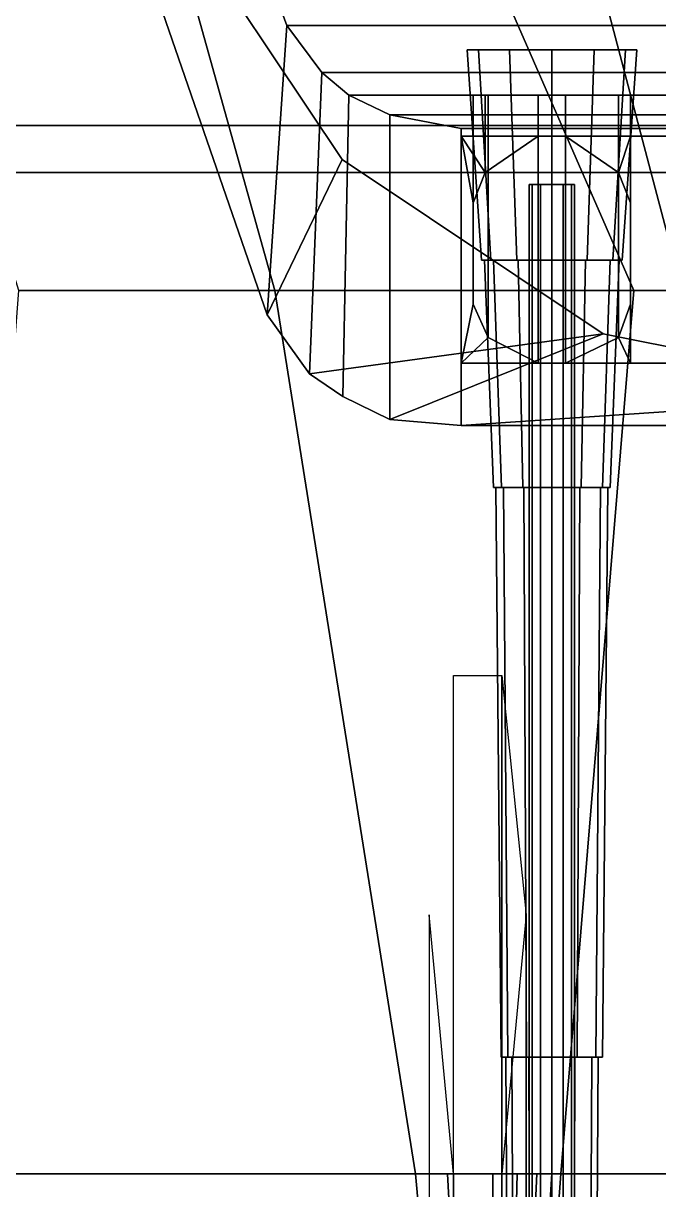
# Model space of a CAD drawing. Header units: millimetres. Extents: x -15 to 15, y -108 to 101.
# Drawn here: x -5.86 to -1.67, y -56.44 to -48.75 of the extents above; entities that cross this region are included whole.
import ezdxf

# ---------------------------------------------------------------- set-up
doc = ezdxf.new("R2010")
doc.units = ezdxf.units.MM
for name, color, linetype in [('citadelle', 3, 'Continuous'), ('gun', 1, 'Continuous'), ('railings', 6, 'Continuous'), ('superstructure', 4, 'Continuous'), ('turret', 2, 'Continuous')]:
    doc.layers.add(name, color=color, linetype=linetype)

msp = doc.modelspace()

# ---------------------------------------------------------------- linework, layer by layer
for points in [[(-7.690000000000004, -44.67, -6.579999999999864), (-5.830000000000019, -44.67, -7.559999999999884), (-4.199999999999997, -50.51, -7.180000000000045), (-5.889999999999994, -50.51, -6.349999999999917)], [(-5.830000000000019, -44.67, -7.559999999999884), (-4.380000000000002, -44.67, -8.170000000000009), (-1.83000000000002, -50.51, -8.169999999999824), (-4.199999999999997, -50.51, -7.180000000000045)], [(-4.380000000000002, -44.67, -8.170000000000009), (-3.050000000000018, -44.67, -8.630000000000045), (-1.509999999999998, -50.51, -8.359999999999879), (-1.83000000000002, -50.51, -8.169999999999824)], [(-3.050000000000018, -44.67, -8.630000000000045), (-1.990000000000016, -44.67, -8.999999999999936), (-1.030000000000009, -50.51, -8.829999999999934), (-1.509999999999998, -50.51, -8.359999999999879)], [(-1.990000000000016, -44.67, -8.999999999999936), (-1.460000000000015, -44.67, -9.209999999999972), (-0.9000000000000133, -50.51, -9.03999999999997), (-1.030000000000009, -50.51, -8.829999999999934)], [(-7.290000000000005, -49.73, 1.899999999999999), (-7.180000000000017, -68.11, 1.899999999999999), (-4.780000000000013, -74.01, 1.899999999999935), (-2.250000000000009, -76.98, 1.900000000000002)], [(-5.889999999999994, -50.51, -6.349999999999917), (-4.199999999999997, -50.51, -7.180000000000045), (-3.270000000000019, -56.34, -6.240000000000003), (-6.330000000000021, -56.34, -4.629999999999868)], [(-4.199999999999997, -50.51, -7.180000000000045), (-1.83000000000002, -50.51, -8.169999999999824), (-2.310000000000011, -56.34, -6.640000000000096), (-3.270000000000019, -56.34, -6.240000000000003)], [(-1.83000000000002, -50.51, -8.169999999999824), (-1.509999999999998, -50.51, -8.359999999999879), (-1.29, -56.34, -7.120000000000114), (-2.310000000000011, -56.34, -6.640000000000096)], [(-8.040000000000001, -56.34, -3.259999999999977), (-6.330000000000021, -56.34, -4.629999999999868), (-4.650000000000015, -62.23, -4.11999999999999), (-6.150000000000015, -62.23, -3.259999999999863)], [(-6.330000000000021, -56.34, -4.629999999999868), (-3.270000000000019, -56.34, -6.240000000000003), (-2.740000000000018, -62.23, -5.039999999999836), (-4.650000000000015, -62.23, -4.11999999999999)], [(-3.270000000000019, -56.34, -6.240000000000003), (-3.060000000000011, -56.34, -6.180000000000057), (-2.740000000000018, -62.23, -5.039999999999836)], [(-3.270000000000019, -56.34, -6.240000000000003), (-2.310000000000011, -56.34, -6.640000000000096), (-2.370000000000013, -56.34, -6.480000000000014), (-3.060000000000011, -56.34, -6.180000000000057)], [(-3.060000000000011, -56.34, -6.180000000000057), (-2.759999999999999, -56.34, -6.180000000000057), (-2.740000000000018, -62.23, -5.039999999999836)], [(-3.060000000000011, -56.34, -6.180000000000057), (-2.370000000000013, -56.34, -6.480000000000014), (-2.470000000000007, -56.34, -6.339999999999912), (-2.759999999999999, -56.34, -6.180000000000057)], [(-2.759999999999999, -56.34, -6.180000000000057), (-2.600000000000003, -56.34, -6.240000000000003), (-2.740000000000018, -62.23, -5.039999999999836)], [(-2.759999999999999, -56.34, -6.180000000000057), (-2.470000000000007, -56.34, -6.339999999999912), (-2.600000000000003, -56.34, -6.240000000000003)], [(-2.600000000000003, -56.34, -6.240000000000003), (-2.470000000000007, -56.34, -6.339999999999912), (-2.740000000000018, -62.23, -5.039999999999836)], [(-2.470000000000007, -56.34, -6.339999999999912), (-2.370000000000013, -56.34, -6.480000000000014), (-2.740000000000018, -62.23, -5.039999999999836)], [(-2.370000000000013, -56.34, -6.480000000000014), (-2.310000000000011, -56.34, -6.640000000000096), (-2.740000000000018, -62.23000000000002, -5.039999999999833), (-2.740000000000018, -62.23, -5.039999999999836)], [(-2.310000000000011, -56.34, -6.640000000000096), (-1.29, -56.34, -7.120000000000114), (-2.740000000000018, -62.23000000000002, -5.039999999999833)], [(-1.29, -56.34, -7.120000000000114), (-0.9499999999999972, -56.34, -7.309999999999934), (-1.072934980878709e-14, -62.23, -6.059999999999819), (-2.740000000000018, -62.23000000000002, -5.039999999999833)]]:
    msp.add_3dface(points)
at = {"layer": 'citadelle'}
for points in [[(8.209999999999996, -48.25, 4.589999999999996), (-8.210000000000006, -48.25, 4.589999999999993), (-7.330000000000006, -49.42, 4.589999999999993), (7.329999999999994, -49.42, 4.589999999999993)], [(7.329999999999994, -49.42, 4.589999999999996), (-7.330000000000006, -49.42, 4.589999999999993), (-7.290000000000006, -49.73, 4.589999999999993), (7.289999999999994, -49.73, 4.589999999999993)], [(-7.290000000000016, -49.73, 4.589999999999993), (-7.290000000000009, -49.73, 1.899999999999988), (-2.250000000000013, -76.98, 1.899999999999988), (-2.250000000000013, -76.98, 4.589999999999993)], [(7.289999999999982, -49.73, 4.589999999999996), (-7.289999999999991, -49.73000000000014, 4.589999999999993), (-2.250000000000013, -76.98, 4.589999999999993), (2.249999999999987, -76.98, 4.589999999999993)]]:
    msp.add_3dface(points, dxfattribs=at)
at = {"layer": 'gun'}
for points in [[(-2.854974226119302, -48.91999999999996, 6.939999999999998), (-2.930000000000013, -48.91999999999996, 6.659999999999997), (-2.835000000000015, -50.30999999999995, 6.659999999999997), (-2.77270181275977, -50.30999999999995, 6.892499999999998)], [(-2.930000000000013, -48.91999999999996, 6.659999999999997), (-2.854974226119302, -48.91999999999996, 6.38000000000001), (-2.77270181275977, -50.30999999999995, 6.427500000000009), (-2.835000000000015, -50.30999999999995, 6.659999999999997)], [(-2.650000000000012, -48.91999999999996, 7.144974226119288), (-2.854974226119302, -48.91999999999996, 6.939999999999998), (-2.77270181275977, -50.30999999999995, 6.892499999999998), (-2.602500000000013, -50.30999999999995, 7.062701812759769)], [(-2.854974226119302, -48.91999999999996, 6.38000000000001), (-2.650000000000012, -48.91999999999996, 6.175025773880719), (-2.602500000000013, -50.30999999999995, 6.257298187240238), (-2.77270181275977, -50.30999999999995, 6.427500000000009)], [(-2.370000000000011, -48.91999999999996, 7.219999999999999), (-2.650000000000012, -48.91999999999996, 7.144974226119288), (-2.602500000000013, -50.30999999999995, 7.062701812759769), (-2.370000000000012, -50.30999999999995, 7.125)], [(-2.650000000000012, -48.91999999999996, 6.175025773880719), (-2.370000000000011, -48.91999999999996, 6.100000000000009), (-2.370000000000012, -50.30999999999995, 6.195000000000007), (-2.602500000000013, -50.30999999999995, 6.257298187240238)], [(-2.09000000000001, -48.91999999999996, 7.144974226119288), (-2.370000000000011, -48.91999999999996, 7.219999999999999), (-2.370000000000012, -50.30999999999995, 7.125), (-2.13750000000001, -50.30999999999995, 7.062701812759769)], [(-2.370000000000011, -48.91999999999996, 6.100000000000009), (-2.09000000000001, -48.91999999999996, 6.175025773880719), (-2.13750000000001, -50.30999999999995, 6.257298187240238), (-2.370000000000012, -50.30999999999995, 6.195000000000007)], [(-1.885025773880719, -48.91999999999996, 6.939999999999998), (-2.09000000000001, -48.91999999999996, 7.144974226119288), (-2.13750000000001, -50.30999999999995, 7.062701812759769), (-1.967298187240253, -50.30999999999995, 6.892499999999998)], [(-2.09000000000001, -48.91999999999996, 6.175025773880719), (-1.885025773880719, -48.91999999999996, 6.38000000000001), (-1.967298187240253, -50.30999999999995, 6.427500000000009), (-2.13750000000001, -50.30999999999995, 6.257298187240238)], [(-1.810000000000008, -48.91999999999996, 6.659999999999997), (-1.885025773880719, -48.91999999999996, 6.939999999999998), (-1.967298187240253, -50.30999999999995, 6.892499999999998), (-1.905000000000008, -50.30999999999995, 6.659999999999997)], [(-1.885025773880719, -48.91999999999996, 6.38000000000001), (-1.810000000000008, -48.91999999999996, 6.659999999999997), (-1.905000000000008, -50.30999999999995, 6.659999999999997), (-1.967298187240253, -50.30999999999995, 6.427500000000009)], [(-2.520000000000017, -49.80999999999995, 6.659999999999997), (-2.49990381056768, -49.80999999999995, 6.734999999999999), (-2.499903810567682, -59.80999999999995, 6.734999999999999), (-2.520000000000019, -59.80999999999995, 6.659999999999997)], [(-2.49990381056768, -49.80999999999995, 6.585000000000008), (-2.520000000000017, -49.80999999999995, 6.659999999999997), (-2.520000000000019, -59.80999999999995, 6.659999999999997), (-2.499903810567682, -59.80999999999995, 6.585000000000008)], [(-2.49990381056768, -49.80999999999995, 6.734999999999999), (-2.445000000000014, -49.80999999999995, 6.789903810567665), (-2.445000000000016, -59.80999999999995, 6.789903810567665), (-2.499903810567682, -59.80999999999995, 6.734999999999999)], [(-2.445000000000014, -49.80999999999995, 6.530096189432342), (-2.49990381056768, -49.80999999999995, 6.585000000000008), (-2.499903810567682, -59.80999999999995, 6.585000000000008), (-2.445000000000016, -59.80999999999995, 6.530096189432342)], [(-2.445000000000014, -49.80999999999995, 6.789903810567665), (-2.370000000000011, -49.80999999999995, 6.810000000000002), (-2.370000000000013, -59.80999999999995, 6.810000000000002), (-2.445000000000016, -59.80999999999995, 6.789903810567665)], [(-2.370000000000011, -49.80999999999995, 6.510000000000005), (-2.445000000000014, -49.80999999999995, 6.530096189432342), (-2.445000000000016, -59.80999999999995, 6.530096189432342), (-2.370000000000013, -59.80999999999995, 6.510000000000005)], [(-2.370000000000011, -49.80999999999995, 6.810000000000002), (-2.295000000000008, -49.80999999999995, 6.789903810567665), (-2.295000000000011, -59.80999999999995, 6.789903810567665), (-2.370000000000013, -59.80999999999995, 6.810000000000002)], [(-2.295000000000008, -49.80999999999995, 6.530096189432342), (-2.370000000000011, -49.80999999999995, 6.510000000000005), (-2.370000000000013, -59.80999999999995, 6.510000000000005), (-2.295000000000011, -59.80999999999995, 6.530096189432342)], [(-2.240096189432343, -49.80999999999995, 6.585000000000008), (-2.295000000000008, -49.80999999999995, 6.530096189432342), (-2.295000000000011, -59.80999999999995, 6.530096189432342), (-2.240096189432345, -59.80999999999995, 6.585000000000008)], [(-2.295000000000008, -49.80999999999995, 6.789903810567665), (-2.240096189432343, -49.80999999999995, 6.734999999999999), (-2.240096189432345, -59.80999999999995, 6.734999999999999), (-2.295000000000011, -59.80999999999995, 6.789903810567665)], [(-2.220000000000006, -49.80999999999995, 6.659999999999997), (-2.240096189432343, -49.80999999999995, 6.585000000000008), (-2.240096189432345, -59.80999999999995, 6.585000000000008), (-2.220000000000008, -59.80999999999995, 6.659999999999997)], [(-2.240096189432343, -49.80999999999995, 6.734999999999999), (-2.220000000000006, -49.80999999999995, 6.659999999999997), (-2.220000000000008, -59.80999999999995, 6.659999999999997), (-2.240096189432345, -59.80999999999995, 6.734999999999999)], [(-2.815000000000005, -50.30999999999995, 6.659999999999997), (-2.755381304684086, -50.30999999999995, 6.882500000000007), (-2.77270181275977, -50.30999999999995, 6.892499999999998), (-2.835000000000015, -50.30999999999995, 6.659999999999997)], [(-2.755381304684086, -50.30999999999995, 6.4375), (-2.815000000000019, -50.30999999999995, 6.659999999999997), (-2.835000000000001, -50.30999999999995, 6.659999999999997), (-2.772701812759784, -50.30999999999995, 6.427499999999995)], [(-2.755381304684086, -50.30999999999995, 6.882500000000007), (-2.815000000000005, -50.30999999999995, 6.659999999999997), (-2.755000000000017, -51.80999999999995, 6.659999999999997), (-2.703419780457018, -51.80999999999995, 6.852500000000006)], [(-2.815000000000005, -50.30999999999995, 6.659999999999997), (-2.755381304684086, -50.30999999999995, 6.4375), (-2.703419780457018, -51.80999999999995, 6.467500000000001), (-2.755000000000017, -51.80999999999995, 6.659999999999997)], [(-2.755381304684086, -50.30999999999995, 6.882499999999993), (-2.592500000000022, -50.30999999999995, 7.045381304684071), (-2.602500000000013, -50.30999999999995, 7.062701812759755), (-2.772701812759784, -50.30999999999995, 6.892499999999998)], [(-2.592500000000008, -50.30999999999995, 6.274618695315922), (-2.755381304684086, -50.30999999999995, 6.437499999999986), (-2.77270181275977, -50.30999999999995, 6.427499999999995), (-2.602500000000013, -50.30999999999995, 6.257298187240224)], [(-2.592500000000008, -50.30999999999995, 7.045381304684085), (-2.755381304684086, -50.30999999999995, 6.882500000000007), (-2.703419780457018, -51.80999999999995, 6.852500000000006), (-2.562500000000007, -51.80999999999995, 6.993419780457018)], [(-2.755381304684086, -50.30999999999995, 6.4375), (-2.592500000000008, -50.30999999999995, 6.274618695315922), (-2.562500000000007, -51.80999999999995, 6.32658021954299), (-2.703419780457018, -51.80999999999995, 6.467500000000001)], [(-2.592500000000008, -50.30999999999995, 7.045381304684071), (-2.370000000000012, -50.30999999999995, 7.105000000000004), (-2.370000000000012, -50.30999999999995, 7.124999999999986), (-2.602500000000013, -50.30999999999995, 7.062701812759769)], [(-2.370000000000012, -50.30999999999995, 6.215000000000003), (-2.592500000000022, -50.30999999999995, 6.274618695315922), (-2.602500000000013, -50.30999999999995, 6.257298187240238), (-2.370000000000012, -50.30999999999995, 6.194999999999993)], [(-2.370000000000012, -50.30999999999995, 7.105000000000004), (-2.592500000000008, -50.30999999999995, 7.045381304684085), (-2.562500000000007, -51.80999999999995, 6.993419780457018), (-2.370000000000012, -51.80999999999995, 7.045000000000002)], [(-2.592500000000008, -50.30999999999995, 6.274618695315922), (-2.370000000000012, -50.30999999999995, 6.215000000000003), (-2.370000000000012, -51.80999999999995, 6.275000000000006), (-2.562500000000007, -51.80999999999995, 6.32658021954299)], [(-2.370000000000012, -50.30999999999995, 7.10499999999999), (-2.147500000000001, -50.30999999999995, 7.045381304684071), (-2.13750000000001, -50.30999999999995, 7.062701812759755), (-2.370000000000012, -50.30999999999995, 7.125)], [(-2.147500000000015, -50.30999999999995, 7.045381304684085), (-2.370000000000012, -50.30999999999995, 7.105000000000004), (-2.370000000000012, -51.80999999999995, 7.045000000000002), (-2.177500000000016, -51.80999999999995, 6.993419780457018)], [(-2.147500000000029, -50.30999999999995, 6.274618695315937), (-2.370000000000026, -50.30999999999995, 6.215000000000003), (-2.370000000000026, -50.30999999999995, 6.195000000000007), (-2.13750000000001, -50.30999999999995, 6.257298187240238)], [(-2.370000000000012, -50.30999999999995, 6.215000000000003), (-2.147500000000015, -50.30999999999995, 6.274618695315922), (-2.177500000000016, -51.80999999999995, 6.32658021954299), (-2.370000000000012, -51.80999999999995, 6.275000000000006)], [(-1.984618695315937, -50.30999999999995, 6.882500000000007), (-2.147500000000015, -50.30999999999995, 7.045381304684085), (-2.177500000000016, -51.80999999999995, 6.993419780457018), (-2.036580219543005, -51.80999999999995, 6.852500000000006)], [(-2.147500000000015, -50.30999999999995, 6.274618695315922), (-1.984618695315937, -50.30999999999995, 6.4375), (-2.036580219543005, -51.80999999999995, 6.467500000000001), (-2.177500000000016, -51.80999999999995, 6.32658021954299)], [(-2.147500000000029, -50.30999999999995, 7.045381304684071), (-1.984618695315951, -50.30999999999995, 6.882499999999993), (-1.967298187240267, -50.30999999999995, 6.892499999999998), (-2.137500000000024, -50.30999999999995, 7.062701812759769)], [(-1.984618695315937, -50.30999999999995, 6.4375), (-2.147500000000001, -50.30999999999995, 6.274618695315922), (-2.13750000000001, -50.30999999999995, 6.257298187240238), (-1.967298187240238, -50.30999999999995, 6.427499999999995)], [(-1.925000000000018, -50.30999999999995, 6.659999999999997), (-1.984618695315937, -50.30999999999995, 6.882500000000007), (-2.036580219543005, -51.80999999999995, 6.852500000000006), (-1.985000000000007, -51.80999999999995, 6.659999999999997)], [(-1.984618695315937, -50.30999999999995, 6.4375), (-1.925000000000018, -50.30999999999995, 6.659999999999997), (-1.985000000000007, -51.80999999999995, 6.659999999999997), (-2.036580219543005, -51.80999999999995, 6.467500000000001)], [(-1.984618695315965, -50.30999999999995, 6.882499999999993), (-1.925000000000032, -50.30999999999995, 6.659999999999997), (-1.905000000000036, -50.30999999999995, 6.659999999999997), (-1.967298187240267, -50.30999999999995, 6.892499999999998)], [(-1.925000000000018, -50.30999999999995, 6.659999999999997), (-1.984618695315937, -50.30999999999995, 6.4375), (-1.967298187240253, -50.30999999999995, 6.427500000000009), (-1.905000000000008, -50.30999999999995, 6.659999999999997)], [(-2.740000000000016, -51.80999999999995, 6.659999999999997), (-2.690429399400251, -51.80999999999995, 6.844999999999999), (-2.703419780457018, -51.80999999999995, 6.852500000000006), (-2.755000000000017, -51.80999999999995, 6.659999999999997)], [(-2.690429399400266, -51.80999999999995, 6.474999999999994), (-2.740000000000016, -51.80999999999995, 6.659999999999997), (-2.755000000000017, -51.80999999999995, 6.659999999999997), (-2.703419780457033, -51.80999999999995, 6.467500000000001)], [(-2.705000000000006, -55.56999999999994, 6.659999999999997), (-2.660118510267801, -55.56999999999994, 6.827500000000001), (-2.690429399400251, -51.80999999999995, 6.844999999999999), (-2.740000000000016, -51.80999999999995, 6.659999999999997)], [(-2.660118510267801, -55.56999999999994, 6.492500000000007), (-2.705000000000006, -55.56999999999994, 6.659999999999997), (-2.740000000000016, -51.80999999999995, 6.659999999999997), (-2.690429399400251, -51.80999999999995, 6.475000000000009)], [(-2.690429399400266, -51.80999999999995, 6.844999999999999), (-2.555000000000014, -51.80999999999995, 6.980429399400236), (-2.562500000000021, -51.80999999999995, 6.993419780457003), (-2.703419780457033, -51.80999999999995, 6.852500000000006)], [(-2.555000000000014, -51.80999999999995, 6.339570600599743), (-2.690429399400251, -51.80999999999995, 6.474999999999994), (-2.703419780457018, -51.80999999999995, 6.467499999999987), (-2.562500000000021, -51.80999999999995, 6.326580219542976)], [(-2.660118510267801, -55.56999999999994, 6.827500000000001), (-2.537500000000017, -55.56999999999994, 6.950118510267785), (-2.555000000000014, -51.80999999999995, 6.980429399400251), (-2.690429399400251, -51.80999999999995, 6.844999999999999)], [(-2.537500000000017, -55.56999999999994, 6.369881489732222), (-2.660118510267801, -55.56999999999994, 6.492500000000007), (-2.690429399400251, -51.80999999999995, 6.475000000000009), (-2.555000000000014, -51.80999999999995, 6.339570600599757)], [(-2.555000000000014, -51.80999999999995, 6.980429399400251), (-2.370000000000012, -51.80999999999995, 7.030000000000001), (-2.370000000000012, -51.80999999999995, 7.045000000000002), (-2.562500000000021, -51.80999999999995, 6.993419780457018)], [(-2.370000000000012, -51.80999999999995, 6.289999999999992), (-2.555000000000014, -51.80999999999995, 6.339570600599757), (-2.562500000000021, -51.80999999999995, 6.32658021954299), (-2.370000000000012, -51.80999999999995, 6.274999999999991)], [(-2.537500000000017, -55.56999999999994, 6.950118510267785), (-2.370000000000013, -55.56999999999994, 6.995000000000005), (-2.370000000000012, -51.80999999999995, 7.030000000000001), (-2.555000000000014, -51.80999999999995, 6.980429399400251)], [(-2.370000000000013, -55.56999999999994, 6.325000000000003), (-2.537500000000017, -55.56999999999994, 6.369881489732222), (-2.555000000000014, -51.80999999999995, 6.339570600599757), (-2.370000000000012, -51.80999999999995, 6.290000000000006)], [(-2.370000000000013, -55.56999999999994, 6.995000000000005), (-2.202500000000009, -55.56999999999994, 6.950118510267785), (-2.185000000000009, -51.80999999999995, 6.980429399400251), (-2.370000000000012, -51.80999999999995, 7.030000000000001)], [(-2.202500000000009, -55.56999999999994, 6.369881489732222), (-2.370000000000013, -55.56999999999994, 6.325000000000003), (-2.370000000000012, -51.80999999999995, 6.290000000000006), (-2.185000000000009, -51.80999999999995, 6.339570600599757)], [(-2.370000000000012, -51.80999999999995, 7.030000000000001), (-2.185000000000009, -51.80999999999995, 6.980429399400236), (-2.177500000000002, -51.80999999999995, 6.993419780457003), (-2.370000000000012, -51.80999999999995, 7.045000000000002)], [(-2.185000000000024, -51.80999999999995, 6.339570600599757), (-2.370000000000026, -51.80999999999995, 6.290000000000006), (-2.370000000000026, -51.80999999999995, 6.275000000000006), (-2.177500000000016, -51.80999999999995, 6.32658021954299)], [(-2.202500000000009, -55.56999999999994, 6.950118510267785), (-2.079881489732224, -55.56999999999994, 6.827500000000001), (-2.049570600599772, -51.80999999999995, 6.844999999999999), (-2.185000000000009, -51.80999999999995, 6.980429399400251)], [(-2.079881489732224, -55.56999999999994, 6.492500000000007), (-2.202500000000009, -55.56999999999994, 6.369881489732222), (-2.185000000000009, -51.80999999999995, 6.339570600599757), (-2.049570600599772, -51.80999999999995, 6.475000000000009)], [(-2.185000000000024, -51.80999999999995, 6.980429399400251), (-2.049570600599786, -51.80999999999995, 6.844999999999999), (-2.036580219543019, -51.80999999999995, 6.852499999999992), (-2.17750000000003, -51.80999999999995, 6.993419780457018)], [(-2.049570600599758, -51.80999999999995, 6.474999999999994), (-2.185000000000009, -51.80999999999995, 6.339570600599757), (-2.177500000000002, -51.80999999999995, 6.32658021954299), (-2.036580219542991, -51.80999999999995, 6.467500000000001)], [(-2.079881489732224, -55.56999999999994, 6.827500000000001), (-2.035000000000019, -55.56999999999994, 6.659999999999997), (-2.000000000000007, -51.80999999999995, 6.659999999999997), (-2.049570600599772, -51.80999999999995, 6.844999999999999)], [(-2.035000000000019, -55.56999999999994, 6.659999999999997), (-2.079881489732224, -55.56999999999994, 6.492500000000007), (-2.049570600599772, -51.80999999999995, 6.475000000000009), (-2.000000000000007, -51.80999999999995, 6.659999999999997)], [(-2.049570600599786, -51.80999999999995, 6.844999999999999), (-2.000000000000036, -51.80999999999995, 6.659999999999997), (-1.985000000000035, -51.80999999999995, 6.659999999999997), (-2.036580219543019, -51.80999999999995, 6.852500000000006)], [(-2.000000000000007, -51.80999999999995, 6.659999999999997), (-2.049570600599772, -51.80999999999995, 6.475000000000009), (-2.036580219543005, -51.80999999999995, 6.467500000000001), (-1.985000000000007, -51.80999999999995, 6.659999999999997)], [(-2.675000000000019, -55.56999999999994, 6.659999999999997), (-2.634137748154267, -55.56999999999994, 6.8125), (-2.660118510267801, -55.56999999999994, 6.827500000000001), (-2.705000000000006, -55.56999999999994, 6.659999999999997)], [(-2.634137748154282, -55.56999999999994, 6.507499999999993), (-2.675000000000019, -55.56999999999994, 6.659999999999997), (-2.70500000000002, -55.56999999999994, 6.659999999999997), (-2.660118510267801, -55.56999999999994, 6.492500000000007)], [(-2.650000000000015, -59.80999999999995, 6.659999999999997), (-2.612487113059652, -59.80999999999995, 6.799999999999997), (-2.634137748154267, -55.56999999999994, 6.8125), (-2.675000000000019, -55.56999999999994, 6.659999999999997)], [(-2.612487113059652, -59.80999999999995, 6.52000000000001), (-2.650000000000015, -59.80999999999995, 6.659999999999997), (-2.675000000000019, -55.56999999999994, 6.659999999999997), (-2.634137748154267, -55.56999999999994, 6.507500000000007)], [(-2.634137748154282, -55.56999999999994, 6.8125), (-2.522500000000016, -55.56999999999994, 6.924137748154251), (-2.537500000000031, -55.56999999999994, 6.950118510267785), (-2.660118510267801, -55.56999999999994, 6.827500000000001)], [(-2.522500000000016, -55.56999999999994, 6.395862251845728), (-2.634137748154267, -55.56999999999994, 6.507499999999993), (-2.660118510267801, -55.56999999999994, 6.492499999999993), (-2.537500000000017, -55.56999999999994, 6.369881489732208)], [(-2.612487113059652, -59.80999999999995, 6.799999999999997), (-2.510000000000014, -59.80999999999995, 6.902487113059649), (-2.522500000000016, -55.56999999999994, 6.924137748154251), (-2.634137748154267, -55.56999999999994, 6.8125)], [(-2.510000000000014, -59.80999999999995, 6.417512886940358), (-2.612487113059652, -59.80999999999995, 6.52000000000001), (-2.634137748154267, -55.56999999999994, 6.507500000000007), (-2.522500000000016, -55.56999999999994, 6.395862251845756)], [(-2.522500000000016, -55.56999999999994, 6.924137748154266), (-2.370000000000013, -55.56999999999994, 6.965000000000003), (-2.370000000000013, -55.56999999999994, 6.99499999999999), (-2.537500000000017, -55.56999999999994, 6.950118510267785)], [(-2.370000000000013, -55.56999999999994, 6.35499999999999), (-2.522500000000016, -55.56999999999994, 6.395862251845742), (-2.537500000000017, -55.56999999999994, 6.369881489732208), (-2.370000000000013, -55.56999999999994, 6.325000000000003)], [(-2.510000000000014, -59.80999999999995, 6.902487113059649), (-2.370000000000013, -59.80999999999995, 6.939999999999998), (-2.370000000000013, -55.56999999999994, 6.965000000000003), (-2.522500000000016, -55.56999999999994, 6.924137748154251)], [(-2.370000000000013, -59.80999999999995, 6.38000000000001), (-2.510000000000014, -59.80999999999995, 6.417512886940358), (-2.522500000000016, -55.56999999999994, 6.395862251845756), (-2.370000000000013, -55.56999999999994, 6.355000000000004)], [(-2.370000000000013, -55.56999999999994, 6.965000000000003), (-2.217500000000009, -55.56999999999994, 6.924137748154251), (-2.202500000000009, -55.56999999999994, 6.950118510267785), (-2.370000000000013, -55.56999999999994, 6.99499999999999)], [(-2.370000000000013, -59.80999999999995, 6.939999999999998), (-2.230000000000013, -59.80999999999995, 6.902487113059649), (-2.217500000000009, -55.56999999999994, 6.924137748154251), (-2.370000000000013, -55.56999999999994, 6.965000000000003)], [(-2.217500000000023, -55.56999999999994, 6.395862251845742), (-2.370000000000027, -55.56999999999994, 6.355000000000004), (-2.370000000000027, -55.56999999999994, 6.325000000000003), (-2.202500000000023, -55.56999999999994, 6.369881489732222)], [(-2.230000000000013, -59.80999999999995, 6.417512886940358), (-2.370000000000013, -59.80999999999995, 6.38000000000001), (-2.370000000000013, -55.56999999999994, 6.355000000000004), (-2.217500000000009, -55.56999999999994, 6.395862251845756)], [(-2.230000000000013, -59.80999999999995, 6.902487113059649), (-2.127512886940375, -59.80999999999995, 6.799999999999997), (-2.105862251845758, -55.56999999999994, 6.8125), (-2.217500000000009, -55.56999999999994, 6.924137748154251)], [(-2.127512886940375, -59.80999999999995, 6.52000000000001), (-2.230000000000013, -59.80999999999995, 6.417512886940358), (-2.217500000000009, -55.56999999999994, 6.395862251845756), (-2.105862251845758, -55.56999999999994, 6.507500000000007)], [(-2.217500000000023, -55.56999999999994, 6.924137748154251), (-2.105862251845772, -55.56999999999994, 6.8125), (-2.079881489732238, -55.56999999999994, 6.827500000000001), (-2.202500000000037, -55.56999999999994, 6.950118510267785)], [(-2.105862251845743, -55.56999999999994, 6.507499999999993), (-2.217500000000009, -55.56999999999994, 6.395862251845742), (-2.202500000000009, -55.56999999999994, 6.369881489732208), (-2.079881489732224, -55.56999999999994, 6.492500000000007)], [(-2.127512886940375, -59.80999999999995, 6.799999999999997), (-2.090000000000012, -59.80999999999995, 6.659999999999997), (-2.065000000000006, -55.56999999999994, 6.659999999999997), (-2.105862251845758, -55.56999999999994, 6.8125)], [(-2.090000000000012, -59.80999999999995, 6.659999999999997), (-2.127512886940375, -59.80999999999995, 6.52000000000001), (-2.105862251845758, -55.56999999999994, 6.507500000000007), (-2.065000000000006, -55.56999999999994, 6.659999999999997)], [(-2.105862251845772, -55.56999999999994, 6.8125), (-2.065000000000034, -55.56999999999994, 6.659999999999997), (-2.035000000000033, -55.56999999999994, 6.659999999999997), (-2.079881489732252, -55.56999999999994, 6.827500000000001)], [(-2.065000000000006, -55.56999999999994, 6.659999999999997), (-2.105862251845758, -55.56999999999994, 6.507500000000007), (-2.079881489732224, -55.56999999999994, 6.492500000000007), (-2.035000000000019, -55.56999999999994, 6.659999999999997)]]:
    msp.add_3dface(points, dxfattribs=at)
at = {"layer": 'railings'}
for points in [[(-2.25, -76.98, 5.730000000000004), (-7.290000000000006, -49.73, 5.730000000000004), (-7.290000000000006, -49.73, 5.799999999999997), (-2.25, -76.98, 5.799999999999997)], [(-2.25, -76.98, 5.799999999999997), (-7.290000000000006, -49.73, 5.799999999999997), (-7.290000000000006, -49.73, 5.730000000000004), (-2.25, -76.98, 5.730000000000004)], [(-2.25, -76.98, 5.379999999999997), (-7.290000000000006, -49.73, 5.379999999999997), (-7.290000000000006, -49.73, 5.310000000000004), (-2.25, -76.98, 5.310000000000004)], [(-2.25, -76.98, 5.310000000000004), (-7.290000000000006, -49.73, 5.310000000000004), (-7.290000000000006, -49.73, 5.379999999999997), (-2.25, -76.98, 5.379999999999997)]]:
    msp.add_3dface(points, dxfattribs=at)
at = {"layer": 'superstructure'}
for points in [[(-4.905800317634948, -47.9220490258586, 4.59), (-3.754737008100583, -49.64473700810055, 4.59), (-3.754737008100583, -49.64473700810055, 5.450000000000017), (-4.905800317634948, -47.9220490258586, 5.450000000000017)], [(-3.754737008100583, -49.64473700810055, 4.59), (-2.032049025858647, -50.79580031763487, 4.59), (-2.032049025858647, -50.79580031763487, 5.450000000000017), (-3.754737008100583, -49.64473700810055, 5.450000000000017)], [(-2.032049025858647, -50.79580031763487, 4.59), (-2.113110522065224e-14, -51.19999999999993, 4.59), (-2.113110522065224e-14, -51.19999999999993, 5.450000000000003), (-2.032049025858647, -50.79580031763487, 5.450000000000017)]]:
    msp.add_3dface(points, dxfattribs=at)
at = {"layer": 'turret'}
for points in [[(-4.120000000000012, -48.75999999999999, 8), (-4.670000000000008, -47.25999999999999, 8.140000000000015), (-5.420000000000008, -47.27999999999997, 5.450000000000017), (-4.250000000000007, -50.66999999999996, 5.450000000000017)], [(4.119999999999997, -48.75999999999999, 8), (4.669999999999995, -47.25999999999999, 8.14), (-4.670000000000008, -47.25999999999999, 8.140000000000015), (-4.120000000000012, -48.75999999999999, 8)], [(-4.250000000000007, -50.66999999999996, 5.450000000000017), (-5.420000000000008, -47.27999999999997, 5.450000000000017), (-4.905800317634948, -47.9220490258586, 5.450000000000017), (-3.754737008100583, -49.64473700810055, 5.450000000000017)], [(-3.890000000000007, -49.06999999999994, 7.969999999999999), (-4.120000000000012, -48.75999999999999, 8), (-4.250000000000007, -50.66999999999996, 5.450000000000017), (-3.97000000000002, -51.05999999999995, 5.450000000000017)], [(3.889999999999994, -49.06999999999994, 7.969999999999999), (4.119999999999997, -48.75999999999999, 8), (-4.120000000000012, -48.75999999999999, 8), (-3.890000000000007, -49.06999999999994, 7.969999999999999)], [(-3.710000000000015, -49.21999999999997, 7.960000000000008), (-3.890000000000007, -49.06999999999994, 7.969999999999999), (-3.97000000000002, -51.05999999999995, 5.450000000000017), (-3.750000000000007, -51.20999999999998, 5.450000000000017)], [(3.710000000000001, -49.21999999999997, 7.959999999999994), (3.889999999999994, -49.06999999999994, 7.969999999999999), (-3.890000000000007, -49.06999999999994, 7.969999999999999), (-3.710000000000015, -49.21999999999997, 7.960000000000008)], [(-3.440000000000019, -49.34999999999997, 7.950000000000017), (-3.710000000000015, -49.21999999999997, 7.960000000000008), (-3.750000000000007, -51.20999999999998, 5.450000000000017), (-3.440000000000019, -51.35999999999996, 5.450000000000017)], [(3.439999999999991, -49.34999999999997, 7.950000000000017), (3.710000000000001, -49.21999999999997, 7.959999999999994), (-3.710000000000015, -49.21999999999997, 7.960000000000008), (-3.440000000000019, -49.34999999999997, 7.950000000000017)], [(-2.88999999999995, -49.92999999999984, 7.31750000000018), (-2.890000000000007, -49.21999999999997, 7.31750000000001), (-2.810000000000009, -49.21999999999997, 7.571581632653064), (-2.810000000000009, -49.72999999999996, 7.571581632653064)], [(-2.789999999999999, -50.81999999999994, 6.186836734693898), (-2.789999999999999, -49.21999999999997, 6.186836734693898), (-2.890000000000007, -49.21999999999997, 6.466326530612264), (-2.890000000000036, -50.59999999999991, 6.466326530612349)], [(-2.890000000000036, -50.59999999999997, 6.466326530612236), (-2.890000000000007, -49.21999999999997, 6.466326530612264), (-2.890000000000007, -49.21999999999997, 7.31750000000001), (-2.890000000000036, -49.92999999999984, 7.31750000000018)], [(-2.810000000000009, -49.72999999999996, 7.571581632653064), (-2.810000000000009, -49.21999999999997, 7.571581632653064), (-2.46, -49.21999999999997, 7.876479591836741), (-2.46, -49.48999999999995, 7.876479591836741)], [(-2.460000000000015, -50.98999999999995, 5.970867346938789), (-2.460000000000015, -49.21999999999997, 5.970867346938789), (-2.789999999999999, -49.21999999999997, 6.186836734693898), (-2.789999999999999, -50.81999999999977, 6.186836734694154)], [(-2.280000000000022, -50.98999999999995, 5.970867346938803), (-2.280000000000022, -49.21999999999997, 5.970867346938803), (-2.460000000000015, -49.21999999999997, 5.970867346938789), (-2.460000000000157, -50.9899999999999, 5.970867346938874)], [(-2.46, -49.48999999999995, 7.876479591836741), (-2.46, -49.21999999999997, 7.876479591836741), (-2.280000000000022, -49.21999999999997, 7.876479591836741), (-2.280000000000022, -49.48999999999995, 7.876479591836741)], [(-1.929999999999999, -50.81999999999994, 6.186836734693898), (-1.929999999999999, -49.21999999999997, 6.186836734693898), (-2.280000000000022, -49.21999999999997, 5.970867346938803), (-2.280000000000165, -50.9899999999999, 5.970867346938903)], [(-2.280000000000022, -49.48999999999995, 7.876479591836741), (-2.280000000000022, -49.21999999999997, 7.876479591836741), (-1.930000000000013, -49.21999999999997, 7.571581632653064), (-1.930000000000013, -49.72999999999996, 7.571581632653064)], [(-1.930000000000013, -49.72999999999996, 7.571581632653064), (-1.930000000000013, -49.21999999999997, 7.571581632653064), (-1.850000000000015, -49.21999999999997, 7.317500000000024), (-1.850000000000015, -49.92999999999995, 7.317500000000024)], [(-1.850000000000001, -50.59999999999997, 6.466326530612264), (-1.850000000000001, -49.21999999999997, 6.466326530612264), (-1.929999999999999, -49.21999999999997, 6.186836734693898), (-1.930000000000127, -50.81999999999999, 6.186836734693969)], [(-1.850000000000015, -49.92999999999995, 7.317500000000024), (-1.850000000000015, -49.21999999999997, 7.317500000000024), (-1.850000000000001, -49.21999999999997, 6.466326530612264), (-1.850000000000001, -50.59999999999997, 6.466326530612264)], [(2.969999999999992, -49.43999999999994, 7.939999999999998), (3.439999999999991, -49.34999999999997, 7.950000000000017), (-3.440000000000019, -49.34999999999997, 7.950000000000017), (-2.970000000000006, -49.43999999999994, 7.939999999999998)], [(-2.970000000000006, -49.43999999999994, 7.939999999999998), (-3.440000000000019, -49.34999999999997, 7.950000000000017), (-3.440000000000019, -51.35999999999996, 5.450000000000017), (-2.97000000000002, -51.39999999999998, 5.450000000000017)], [(-2.970000000000006, -49.43999999999994, 7.939999999999998), (-2.970000000000006, -49.48999999999995, 7.876479591836741), (2.969999999999992, -49.48999999999995, 7.876479591836741), (2.969999999999992, -49.43999999999994, 7.939999999999998)], [(-2.97000000000002, -50.98999999999995, 5.970867346938789), (-2.890000000000008, -50.59999999999997, 6.466326530612264), (-2.890000000000007, -49.92999999999995, 7.31750000000001), (-2.970000000000006, -49.48999999999995, 7.876479591836741)], [(-2.970000000000006, -49.48999999999995, 7.876479591836741), (-2.890000000000007, -49.92999999999995, 7.31750000000001), (-2.810000000000009, -49.72999999999996, 7.571581632653064), (-2.970000000000006, -49.48999999999995, 7.876479591836741)], [(-2.970000000000006, -49.48999999999995, 7.876479591836741), (-2.810000000000009, -49.72999999999996, 7.571581632653064), (-2.46, -49.48999999999995, 7.876479591836741), (-2.970000000000006, -49.48999999999995, 7.876479591836741)], [(-2.280000000000022, -49.48999999999995, 7.876479591836741), (-1.930000000000013, -49.72999999999996, 7.571581632653064), (-1.850000000000001, -49.48999999999995, 7.876479591836741), (-2.280000000000022, -49.48999999999995, 7.876479591836741)], [(-1.930000000000013, -49.72999999999996, 7.571581632653064), (-1.850000000000015, -49.92999999999995, 7.317500000000024), (-1.850000000000001, -49.48999999999995, 7.876479591836741), (-1.930000000000013, -49.72999999999996, 7.571581632653064)], [(-1.850000000000001, -50.98999999999995, 5.970867346938817), (-0.5999999999999017, -50.99000000000001, 5.970867346938718), (-0.5999999999999298, -49.48999999999995, 7.876479591836741), (-1.850000000000001, -49.48999999999995, 7.876479591836741)], [(-3.97000000000002, -51.05999999999995, 5.450000000000017), (-4.250000000000007, -50.66999999999996, 5.450000000000017), (-3.754737008100583, -49.64473700810055, 5.450000000000017), (-2.032049025858647, -50.79580031763487, 5.450000000000017)], [(-2.890000000000008, -50.59999999999997, 6.466326530612264), (-2.97000000000002, -50.98999999999995, 5.970867346938789), (-2.789999999999999, -50.81999999999994, 6.186836734693898), (-2.890000000000008, -50.59999999999997, 6.466326530612264)], [(-1.850000000000001, -50.59999999999997, 6.466326530612264), (-1.929999999999999, -50.81999999999994, 6.186836734693898), (-1.850000000000001, -50.98999999999995, 5.970867346938817), (-1.850000000000001, -50.59999999999997, 6.466326530612264)], [(-3.750000000000007, -51.20999999999998, 5.450000000000017), (-3.97000000000002, -51.05999999999995, 5.450000000000017), (-2.032049025858647, -50.79580031763487, 5.450000000000017), (-3.440000000000019, -51.35999999999996, 5.450000000000017)], [(-2.97000000000002, -51.39999999999998, 5.450000000000017), (-3.440000000000019, -51.35999999999996, 5.450000000000017), (-2.032049025858647, -50.79580031763487, 5.450000000000017), (-6.920250505450241e-15, -51.19999999999993, 5.450000000000003)], [(-2.789999999999999, -50.81999999999994, 6.186836734693898), (-2.97000000000002, -50.98999999999995, 5.970867346938789), (-2.460000000000015, -50.98999999999995, 5.970867346938789), (-2.789999999999999, -50.81999999999994, 6.186836734693898)], [(-1.929999999999999, -50.81999999999994, 6.186836734693898), (-2.280000000000022, -50.98999999999995, 5.970867346938817), (-1.850000000000001, -50.98999999999995, 5.970867346938817), (-1.929999999999999, -50.81999999999994, 6.186836734693898)], [(-2.97000000000002, -51.39999999999998, 5.450000000000017), (2.969999999999992, -51.39999999999998, 5.450000000000003), (2.969999999999992, -50.98999999999995, 5.970867346938789), (-2.97000000000002, -50.98999999999995, 5.970867346938817)], [(-2.97000000000002, -51.39999999999998, 5.450000000000017), (-2.97000000000002, -51.39999999999998, 5.450000000000017), (-6.920250505450241e-15, -51.19999999999993, 5.450000000000003), (2.969999999999992, -51.39999999999998, 5.450000000000003)]]:
    msp.add_3dface(points, dxfattribs=at)

# ---------------------------------------------------------------- meshes
mesh = msp.add_polymesh((2, 6), dxfattribs=dict(n_close=True))
for k, corner in enumerate([(-3.180000000000008, -66, -6.510000000000001), (-3.020000000000008, -66, -6.232871870788981), (-2.700000000000008, -66, -6.23287187078898), (-2.540000000000008, -66, -6.510000000000001), (-2.700000000000008, -66, -6.787128129211021), (-3.020000000000008, -66, -6.787128129211021), (-3.180000000000006, -54.63, -6.510000000000001), (-3.020000000000007, -56.34, -6.232871870788981), (-2.700000000000007, -56.34, -6.23287187078898), (-2.540000000000007, -54.63, -6.510000000000001), (-2.700000000000006, -53.05, -6.787128129211021), (-3.020000000000006, -53.05, -6.787128129211021)]):
    mesh.set_mesh_vertex(divmod(k, 6), corner)

doc.saveas('drawing.dxf')
